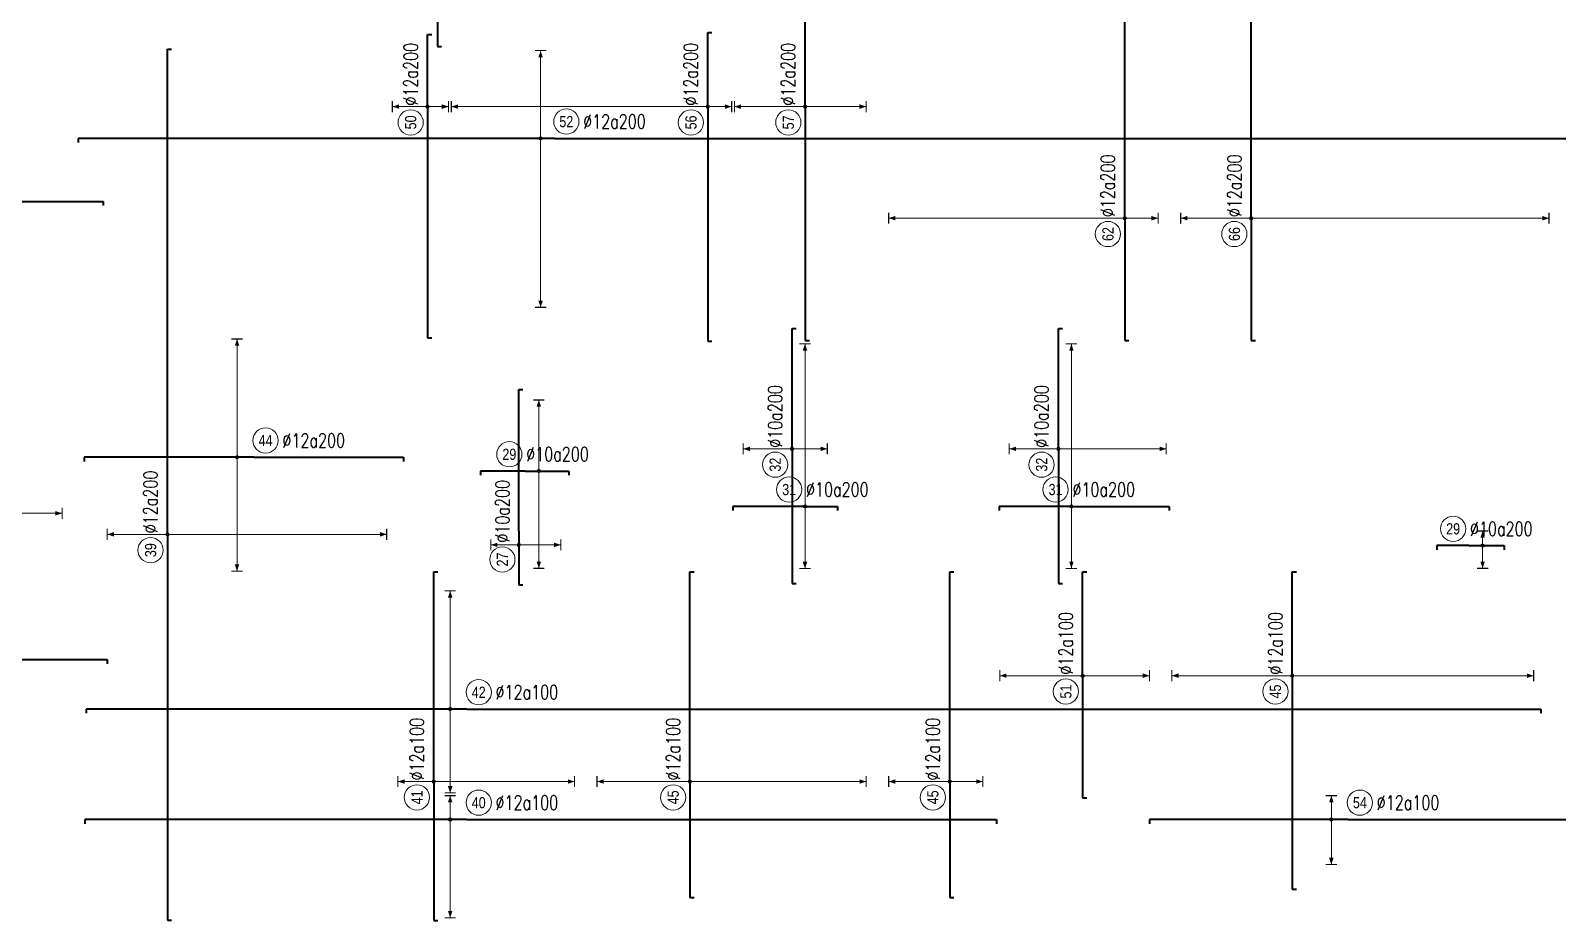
# Model space of a CAD drawing. Header units: millimetres. Extents: x 30086 to 1125792, y -12781 to 95911.
# Drawn here: x 130950 to 185400, y 7354 to 39065 of the extents above; entities that cross this region are included whole.
import ezdxf
from ezdxf.enums import TextEntityAlignment as Align

# ---------------------------------------------------------------- set-up
doc = ezdxf.new("R2010")
doc.units = ezdxf.units.MM
doc.header["$MEASUREMENT"] = 0
for name, color, linetype, lineweight in [('NDC_S_DIM', 1, 'Continuous', 9), ('NDC_S_REBAR', 4, 'Continuous', 35), ('NDC_S_VN TEXT', 7, 'Continuous', 20)]:
    doc.layers.add(name, color=color, linetype=linetype, lineweight=lineweight)
doc.styles.add('ARIAL', font='arial.ttf', dxfattribs={"width": 0.8})
doc.styles.add('NDC_ROMANS', font='romans.shx', dxfattribs={"width": 0.8})

# ---------------------------------------------------------------- blocks, each defined once
blk = doc.blocks.new('*U10')
h = blk.add_hatch(color=6)
edge = h.paths.add_edge_path()
edge.add_arc((-2.99, 0), 0.3, 0, 360)
at = {"layer": 'NDC_S_DIM', "color": 8}
for q in [(-2.99, 4.24), (-2.99, -17.51)]:
    blk.add_line((-2.99, 0), q, dxfattribs=at)
for points in [[(-3.99, 4.24, 0.2, 0.2, 0), (-1.99, 4.24, 0, 0, 0)], [(-3.99, -17.51, 0.2, 0.2, 0), (-1.99, -17.51, 0, 0, 0)]]:
    blk.add_lwpolyline(points, format="xyseb", dxfattribs=at)
at = {"layer": 'NDC_S_DIM'}
blk.add_circle((2.1, 3), 2.25, dxfattribs=at)
at = {"layer": 'NDC_S_DIM', "color": 6}
blk.add_circle((-2.99, 0), 0.3, dxfattribs=at)
at = {"layer": 'NDC_S_DIM', "color": 8}
for points in [[(-3.39, 3.04), (-2.99, 4.24), (-2.59, 3.04)], [(-3.39, -16.31), (-2.99, -17.51), (-2.59, -16.31)]]:
    blk.add_solid(points, dxfattribs=at)
at = {"layer": 'NDC_S_REBAR'}
for p, q in [((0, 0), (-68.11, 0)), ((-68.11, 0), (-68.11, -0.75)), ((0, 0), (94.4, 0)), ((94.4, 0), (94.4, -0.75)), ((-68.11, -0.75), (-68.11, -0.75)), ((94.4, -0.75), (94.4, -0.75))]:
    blk.add_line(p, q, dxfattribs=at)
at = {"layer": 'NDC_S_VN TEXT', "style": 'ARIAL', "width": 0.8}
blk.add_attdef('KHT', text='', height=2, dxfattribs=at).set_placement((2.1, 3), align=Align.MIDDLE_CENTER)
at = {"layer": 'NDC_S_VN TEXT', "color": 3, "style": 'NDC_ROMANS', "width": 0.75}
blk.add_attdef('DKT', (5.1, 1.75), '', height=2.5, dxfattribs=at)
blk = doc.blocks.new('*U11')
h = blk.add_hatch(color=6)
edge = h.paths.add_edge_path()
edge.add_arc((-2.99, 0), 0.3, 0, 360)
at = {"layer": 'NDC_S_DIM', "color": 8}
for q in [(-2.99, 4.24), (-2.99, -8.01)]:
    blk.add_line((-2.99, 0), q, dxfattribs=at)
for points in [[(-3.99, 4.24, 0.2, 0.2, 0), (-1.99, 4.24, 0, 0, 0)], [(-3.99, -8.01, 0.2, 0.2, 0), (-1.99, -8.01, 0, 0, 0)]]:
    blk.add_lwpolyline(points, format="xyseb", dxfattribs=at)
at = {"layer": 'NDC_S_DIM'}
blk.add_circle((2.1, 3), 2.25, dxfattribs=at)
at = {"layer": 'NDC_S_DIM', "color": 6}
blk.add_circle((-2.99, 0), 0.3, dxfattribs=at)
at = {"layer": 'NDC_S_DIM', "color": 8}
for points in [[(-3.39, 3.04), (-2.99, 4.24), (-2.59, 3.04)], [(-3.39, -6.81), (-2.99, -8.01), (-2.59, -6.81)]]:
    blk.add_solid(points, dxfattribs=at)
at = {"layer": 'NDC_S_REBAR'}
for p, q in [((0, 0), (-35.44, 0)), ((-35.44, 0), (-35.44, -0.75)), ((0, 0), (71.23, 0)), ((71.23, 0), (71.23, -0.75)), ((-35.44, -0.75), (-35.44, -0.75)), ((71.23, -0.75), (71.23, -0.75))]:
    blk.add_line(p, q, dxfattribs=at)
at = {"layer": 'NDC_S_VN TEXT', "style": 'ARIAL', "width": 0.8}
blk.add_attdef('KHT', text='', height=2, dxfattribs=at).set_placement((2.1, 3), align=Align.MIDDLE_CENTER)
at = {"layer": 'NDC_S_VN TEXT', "color": 3, "style": 'NDC_ROMANS', "width": 0.75}
blk.add_attdef('DKT', (5.1, 1.75), '', height=2.5, dxfattribs=at)
blk = doc.blocks.new('*U12')
h = blk.add_hatch(color=6)
edge = h.paths.add_edge_path()
edge.add_arc((-2.99, 0), 0.3, 0, 360)
at = {"layer": 'NDC_S_DIM', "color": 8}
for q in [(-2.99, 21.07), (-2.99, -14.93)]:
    blk.add_line((-2.99, 0), q, dxfattribs=at)
for points in [[(-3.99, 21.07, 0.2, 0.2, 0), (-1.99, 21.07, 0, 0, 0)], [(-3.99, -14.93, 0.2, 0.2, 0), (-1.99, -14.93, 0, 0, 0)]]:
    blk.add_lwpolyline(points, format="xyseb", dxfattribs=at)
at = {"layer": 'NDC_S_DIM'}
blk.add_circle((2.1, 3), 2.25, dxfattribs=at)
at = {"layer": 'NDC_S_DIM', "color": 6}
blk.add_circle((-2.99, 0), 0.3, dxfattribs=at)
at = {"layer": 'NDC_S_DIM', "color": 8}
for points in [[(-3.39, 19.87), (-2.99, 21.07), (-2.59, 19.87)], [(-3.39, -13.73), (-2.99, -14.93), (-2.59, -13.73)]]:
    blk.add_solid(points, dxfattribs=at)
at = {"layer": 'NDC_S_REBAR'}
for p, q in [((0, 0), (-67.91, 0)), ((-67.91, 0), (-67.91, -0.75)), ((0, 0), (191.48, 0)), ((191.48, 0), (191.48, -0.75)), ((-67.91, -0.75), (-67.91, -0.75)), ((191.48, -0.75), (191.48, -0.75))]:
    blk.add_line(p, q, dxfattribs=at)
at = {"layer": 'NDC_S_VN TEXT', "style": 'ARIAL', "width": 0.8}
blk.add_attdef('KHT', text='', height=2, dxfattribs=at).set_placement((2.1, 3), align=Align.MIDDLE_CENTER)
at = {"layer": 'NDC_S_VN TEXT', "color": 3, "style": 'NDC_ROMANS', "width": 0.75}
blk.add_attdef('DKT', (5.1, 1.75), '', height=2.5, dxfattribs=at)
blk = doc.blocks.new('*U13')
h = blk.add_hatch(color=6)
edge = h.paths.add_edge_path()
edge.add_arc((-2.99, 0), 0.3, 0, 360)
at = {"layer": 'NDC_S_DIM', "color": 8}
for q in [(-2.99, 21.07), (-2.99, -20.29)]:
    blk.add_line((-2.99, 0), q, dxfattribs=at)
for points in [[(-3.99, 21.07, 0.2, 0.2, 0), (-1.99, 21.07, 0, 0, 0)], [(-3.99, -20.29, 0.2, 0.2, 0), (-1.99, -20.29, 0, 0, 0)]]:
    blk.add_lwpolyline(points, format="xyseb", dxfattribs=at)
at = {"layer": 'NDC_S_DIM'}
blk.add_circle((2.1, 3), 2.25, dxfattribs=at)
at = {"layer": 'NDC_S_DIM', "color": 6}
blk.add_circle((-2.99, 0), 0.3, dxfattribs=at)
at = {"layer": 'NDC_S_DIM', "color": 8}
for points in [[(-3.39, 19.87), (-2.99, 21.07), (-2.59, 19.87)], [(-3.39, -19.09), (-2.99, -20.29), (-2.59, -19.09)]]:
    blk.add_solid(points, dxfattribs=at)
at = {"layer": 'NDC_S_REBAR'}
for p, q in [((0, 0), (-30.22, 0)), ((-30.22, 0), (-30.22, -0.75)), ((0, 0), (26.69, 0)), ((26.69, 0), (26.69, -0.75)), ((-30.22, -0.75), (-30.22, -0.75)), ((26.69, -0.75), (26.69, -0.75))]:
    blk.add_line(p, q, dxfattribs=at)
at = {"layer": 'NDC_S_VN TEXT', "style": 'ARIAL', "width": 0.8}
blk.add_attdef('KHT', text='', height=2, dxfattribs=at).set_placement((2.1, 3), align=Align.MIDDLE_CENTER)
at = {"layer": 'NDC_S_VN TEXT', "color": 3, "style": 'NDC_ROMANS', "width": 0.75}
blk.add_attdef('DKT', (5.1, 1.75), '', height=2.5, dxfattribs=at)
blk = doc.blocks.new('*U15')
h = blk.add_hatch(color=6)
edge = h.paths.add_edge_path()
edge.add_arc((-2.48, 0), 0.3, 0, 360)
at = {"layer": 'NDC_S_DIM', "color": 8}
for q in [(-2.48, 15.65), (-2.48, -30.1)]:
    blk.add_line((-2.48, 0), q, dxfattribs=at)
for points in [[(-3.48, 15.65, 0.2, 0.2, 0), (-1.48, 15.65, 0, 0, 0)], [(-3.48, -30.1, 0.2, 0.2, 0), (-1.48, -30.1, 0, 0, 0)]]:
    blk.add_lwpolyline(points, format="xyseb", dxfattribs=at)
at = {"layer": 'NDC_S_DIM'}
blk.add_circle((2.1, 3), 2.25, dxfattribs=at)
at = {"layer": 'NDC_S_DIM', "color": 6}
blk.add_circle((-2.48, 0), 0.3, dxfattribs=at)
at = {"layer": 'NDC_S_DIM', "color": 8}
for points in [[(-2.88, 14.45), (-2.48, 15.65), (-2.08, 14.45)], [(-2.88, -28.9), (-2.48, -30.1), (-2.08, -28.9)]]:
    blk.add_solid(points, dxfattribs=at)
at = {"layer": 'NDC_S_REBAR'}
for p, q in [((0, 0), (-84.92, 0)), ((-84.92, 0), (-84.92, -0.75)), ((0, 0), (212.72, 0)), ((-84.92, -0.75), (-84.92, -0.75))]:
    blk.add_line(p, q, dxfattribs=at)
at = {"layer": 'NDC_S_VN TEXT', "style": 'ARIAL', "width": 0.8}
blk.add_attdef('KHT', text='', height=2, dxfattribs=at).set_placement((2.1, 3), align=Align.MIDDLE_CENTER)
at = {"layer": 'NDC_S_VN TEXT', "color": 3, "style": 'NDC_ROMANS', "width": 0.75}
blk.add_attdef('DKT', (5.1, 1.75), '', height=2.5, dxfattribs=at)
blk = doc.blocks.new('*U28')
h = blk.add_hatch(color=6)
edge = h.paths.add_edge_path()
edge.add_arc((0, 0), 0.3, 0, 360)
at = {"layer": 'NDC_S_DIM', "color": 8}
for q in [(0, 10.75), (0, -39.1)]:
    blk.add_line((0, 0), q, dxfattribs=at)
for points in [[(-1, 10.75, 0.2, 0.2, 0), (1, 10.75, 0, 0, 0)], [(-1, -39.1, 0.2, 0.2, 0), (1, -39.1, 0, 0, 0)]]:
    blk.add_lwpolyline(points, format="xyseb", dxfattribs=at)
at = {"layer": 'NDC_S_DIM'}
blk.add_circle((-2.82, 3), 2.25, dxfattribs=at)
at = {"layer": 'NDC_S_DIM', "color": 6}
blk.add_circle((0, 0), 0.3, dxfattribs=at)
at = {"layer": 'NDC_S_DIM', "color": 8}
for points in [[(-0.4, 9.55), (0, 10.75), (0.4, 9.55)], [(-0.4, -37.9), (0, -39.1), (0.4, -37.9)]]:
    blk.add_solid(points, dxfattribs=at)
at = {"layer": 'NDC_S_REBAR'}
for p, q in [((0, 0), (-68.76, 0)), ((-68.76, 0), (-68.76, -0.75)), ((0, 0), (86.47, 0)), ((86.47, 0), (86.47, -0.75)), ((-68.76, -0.75), (-68.76, -0.75)), ((86.47, -0.75), (86.47, -0.75))]:
    blk.add_line(p, q, dxfattribs=at)
at = {"layer": 'NDC_S_VN TEXT', "style": 'ARIAL', "width": 0.8}
blk.add_attdef('KHT', text='', height=2, dxfattribs=at).set_placement((-2.82, 3), align=Align.MIDDLE_CENTER)
at = {"layer": 'NDC_S_VN TEXT', "color": 3, "style": 'NDC_ROMANS', "width": 0.75}
blk.add_attdef('DKT', (0.18, 1.75), '', height=2.5, dxfattribs=at)
blk = doc.blocks.new('*U29')
h = blk.add_hatch(color=6)
edge = h.paths.add_edge_path()
edge.add_arc((0, 0), 0.3, 0, 360)
at = {"layer": 'NDC_S_DIM', "color": 8}
for q in [(0, 6.28), (0, -3.75)]:
    blk.add_line((0, 0), q, dxfattribs=at)
for points in [[(-1, 6.28, 0.2, 0.2, 0), (1, 6.28, 0, 0, 0)], [(-1, -3.75, 0.2, 0.2, 0), (1, -3.75, 0, 0, 0)]]:
    blk.add_lwpolyline(points, format="xyseb", dxfattribs=at)
at = {"layer": 'NDC_S_DIM'}
blk.add_circle((-2.82, 3), 2.25, dxfattribs=at)
at = {"layer": 'NDC_S_DIM', "color": 6}
blk.add_circle((0, 0), 0.3, dxfattribs=at)
at = {"layer": 'NDC_S_DIM', "color": 8}
for points in [[(-0.4, 5.08), (0, 6.28), (0.4, 5.08)], [(-0.4, -2.55), (0, -3.75), (0.4, -2.55)]]:
    blk.add_solid(points, dxfattribs=at)
at = {"layer": 'NDC_S_REBAR'}
for p, q in [((0, 0), (-41.18, 0)), ((-41.18, 0), (-41.18, -0.75)), ((0, 0), (12.85, 0)), ((12.85, 0), (12.85, -0.75)), ((-41.18, -0.75), (-41.18, -0.75)), ((12.85, -0.75), (12.85, -0.75))]:
    blk.add_line(p, q, dxfattribs=at)
at = {"layer": 'NDC_S_VN TEXT', "style": 'ARIAL', "width": 0.8}
blk.add_attdef('KHT', text='', height=2, dxfattribs=at).set_placement((-2.82, 3), align=Align.MIDDLE_CENTER)
at = {"layer": 'NDC_S_VN TEXT', "color": 3, "style": 'NDC_ROMANS', "width": 0.75}
blk.add_attdef('DKT', (0.18, 1.75), '', height=2.5, dxfattribs=at)
blk = doc.blocks.new('*U30')
h = blk.add_hatch(color=6)
edge = h.paths.add_edge_path()
edge.add_arc((0, 0), 0.3, 0, 360)
at = {"layer": 'NDC_S_DIM', "color": 8}
for q in [(0, 45.73), (0, -4.25)]:
    blk.add_line((0, 0), q, dxfattribs=at)
for points in [[(-1, 45.73, 0.2, 0.2, 0), (1, 45.73, 0, 0, 0)], [(-1, -4.25, 0.2, 0.2, 0), (1, -4.25, 0, 0, 0)]]:
    blk.add_lwpolyline(points, format="xyseb", dxfattribs=at)
at = {"layer": 'NDC_S_DIM'}
blk.add_circle((-2.82, 3), 2.25, dxfattribs=at)
at = {"layer": 'NDC_S_DIM', "color": 6}
blk.add_circle((0, 0), 0.3, dxfattribs=at)
at = {"layer": 'NDC_S_DIM', "color": 8}
for points in [[(-0.4, 44.53), (0, 45.73), (0.4, 44.53)], [(-0.4, -3.05), (0, -4.25), (0.4, -3.05)]]:
    blk.add_solid(points, dxfattribs=at)
at = {"layer": 'NDC_S_REBAR'}
for p, q in [((0, 0), (-41.78, 0)), ((-41.78, 0), (-41.78, -0.75)), ((0, 0), (13.22, 0)), ((13.22, 0), (13.22, -0.75)), ((-41.78, -0.75), (-41.78, -0.75)), ((13.22, -0.75), (13.22, -0.75))]:
    blk.add_line(p, q, dxfattribs=at)
at = {"layer": 'NDC_S_VN TEXT', "style": 'ARIAL', "width": 0.8}
blk.add_attdef('KHT', text='', height=2, dxfattribs=at).set_placement((-2.82, 3), align=Align.MIDDLE_CENTER)
at = {"layer": 'NDC_S_VN TEXT', "color": 3, "style": 'NDC_ROMANS', "width": 0.75}
blk.add_attdef('DKT', (0.18, 1.75), '', height=2.5, dxfattribs=at)
blk = doc.blocks.new('*U31')
h = blk.add_hatch(color=6)
edge = h.paths.add_edge_path()
edge.add_arc((0, 0), 0.3, 0, 360)
at = {"layer": 'NDC_S_DIM', "color": 8}
for q in [(0, 12.61), (0, -10.89)]:
    blk.add_line((0, 0), q, dxfattribs=at)
for points in [[(-1, 12.61, 0.2, 0.2, 0), (1, 12.61, 0, 0, 0)], [(-1, -10.89, 0.2, 0.2, 0), (1, -10.89, 0, 0, 0)]]:
    blk.add_lwpolyline(points, format="xyseb", dxfattribs=at)
at = {"layer": 'NDC_S_DIM'}
blk.add_circle((-2.82, 3), 2.25, dxfattribs=at)
at = {"layer": 'NDC_S_DIM', "color": 6}
blk.add_circle((0, 0), 0.3, dxfattribs=at)
at = {"layer": 'NDC_S_DIM', "color": 8}
for points in [[(-0.4, 11.41), (0, 12.61), (0.4, 11.41)], [(-0.4, -9.69), (0, -10.89), (0.4, -9.69)]]:
    blk.add_solid(points, dxfattribs=at)
at = {"layer": 'NDC_S_REBAR'}
for p, q in [((0, 0), (-41.68, 0)), ((-41.68, 0), (-41.68, -0.75)), ((0, 0), (54.31, 0)), ((54.31, 0), (54.31, -0.75)), ((-41.68, -0.75), (-41.68, -0.75)), ((54.31, -0.75), (54.31, -0.75))]:
    blk.add_line(p, q, dxfattribs=at)
at = {"layer": 'NDC_S_VN TEXT', "style": 'ARIAL', "width": 0.8}
blk.add_attdef('KHT', text='', height=2, dxfattribs=at).set_placement((-2.82, 3), align=Align.MIDDLE_CENTER)
at = {"layer": 'NDC_S_VN TEXT', "color": 3, "style": 'NDC_ROMANS', "width": 0.75}
blk.add_attdef('DKT', (0.18, 1.75), '', height=2.5, dxfattribs=at)
blk = doc.blocks.new('*U32')
h = blk.add_hatch(color=6)
edge = h.paths.add_edge_path()
edge.add_arc((0, 0), 0.3, 0, 360)
at = {"layer": 'NDC_S_DIM', "color": 8}
for q in [(0, 6.39), (0, -25.11)]:
    blk.add_line((0, 0), q, dxfattribs=at)
for points in [[(-1, 6.39, 0.2, 0.2, 0), (1, 6.39, 0, 0, 0)], [(-1, -25.11, 0.2, 0.2, 0), (1, -25.11, 0, 0, 0)]]:
    blk.add_lwpolyline(points, format="xyseb", dxfattribs=at)
at = {"layer": 'NDC_S_DIM'}
blk.add_circle((-2.82, 3), 2.25, dxfattribs=at)
at = {"layer": 'NDC_S_DIM', "color": 6}
blk.add_circle((0, 0), 0.3, dxfattribs=at)
at = {"layer": 'NDC_S_DIM', "color": 8}
for points in [[(-0.4, 5.19), (0, 6.39), (0.4, 5.19)], [(-0.4, -23.91), (0, -25.11), (0.4, -23.91)]]:
    blk.add_solid(points, dxfattribs=at)
at = {"layer": 'NDC_S_REBAR'}
for p, q in [((0, 0), (-24.75, 0)), ((-24.75, 0), (-24.75, -0.75)), ((0, 0), (37.38, 0)), ((37.38, 0), (37.38, -0.75)), ((-24.75, -0.75), (-24.75, -0.75)), ((37.38, -0.75), (37.38, -0.75))]:
    blk.add_line(p, q, dxfattribs=at)
at = {"layer": 'NDC_S_VN TEXT', "style": 'ARIAL', "width": 0.8}
blk.add_attdef('KHT', text='', height=2, dxfattribs=at).set_placement((-2.82, 3), align=Align.MIDDLE_CENTER)
at = {"layer": 'NDC_S_VN TEXT', "color": 3, "style": 'NDC_ROMANS', "width": 0.75}
blk.add_attdef('DKT', (0.18, 1.75), '', height=2.5, dxfattribs=at)
blk = doc.blocks.new('*U33')
h = blk.add_hatch(color=6)
edge = h.paths.add_edge_path()
edge.add_arc((0, 0), 0.3, 0, 360)
at = {"layer": 'NDC_S_DIM', "color": 8}
for q in [(0, 16.57), (0, -31.43)]:
    blk.add_line((0, 0), q, dxfattribs=at)
for points in [[(-1, 16.57, 0.2, 0.2, 0), (1, 16.57, 0, 0, 0)], [(-1, -31.43, 0.2, 0.2, 0), (1, -31.43, 0, 0, 0)]]:
    blk.add_lwpolyline(points, format="xyseb", dxfattribs=at)
at = {"layer": 'NDC_S_DIM'}
blk.add_circle((-2.82, 3), 2.25, dxfattribs=at)
at = {"layer": 'NDC_S_DIM', "color": 6}
blk.add_circle((0, 0), 0.3, dxfattribs=at)
at = {"layer": 'NDC_S_DIM', "color": 8}
for points in [[(-0.4, 15.37), (0, 16.57), (0.4, 15.37)], [(-0.4, -30.23), (0, -31.43), (0.4, -30.23)]]:
    blk.add_solid(points, dxfattribs=at)
at = {"layer": 'NDC_S_REBAR'}
for p, q in [((0, 0), (-20.67, 0)), ((-20.67, 0), (-20.67, -0.75)), ((0, 0), (37.38, 0)), ((37.38, 0), (37.38, -0.75)), ((-20.67, -0.75), (-20.67, -0.75)), ((37.38, -0.75), (37.38, -0.75))]:
    blk.add_line(p, q, dxfattribs=at)
at = {"layer": 'NDC_S_VN TEXT', "style": 'ARIAL', "width": 0.8}
blk.add_attdef('KHT', text='', height=2, dxfattribs=at).set_placement((-2.82, 3), align=Align.MIDDLE_CENTER)
at = {"layer": 'NDC_S_VN TEXT', "color": 3, "style": 'NDC_ROMANS', "width": 0.75}
blk.add_attdef('DKT', (0.18, 1.75), '', height=2.5, dxfattribs=at)
blk = doc.blocks.new('*U34')
h = blk.add_hatch(color=6)
edge = h.paths.add_edge_path()
edge.add_arc((0, 0), 0.3, 0, 360)
at = {"layer": 'NDC_S_DIM', "color": 8}
for q in [(0, 10.89), (0, -5.92)]:
    blk.add_line((0, 0), q, dxfattribs=at)
for points in [[(-1, 10.89, 0.2, 0.2, 0), (1, 10.89, 0, 0, 0)], [(-1, -5.92, 0.2, 0.2, 0), (1, -5.92, 0, 0, 0)]]:
    blk.add_lwpolyline(points, format="xyseb", dxfattribs=at)
at = {"layer": 'NDC_S_DIM'}
blk.add_circle((-2.82, 3), 2.25, dxfattribs=at)
at = {"layer": 'NDC_S_DIM', "color": 6}
blk.add_circle((0, 0), 0.3, dxfattribs=at)
at = {"layer": 'NDC_S_DIM', "color": 8}
for points in [[(-0.4, 9.69), (0, 10.89), (0.4, 9.69)], [(-0.4, -4.72), (0, -5.92), (0.4, -4.72)]]:
    blk.add_solid(points, dxfattribs=at)
at = {"layer": 'NDC_S_REBAR'}
for p, q in [((0, 0), (-20.67, 0)), ((-20.67, 0), (-20.67, -0.75)), ((0, 0), (37.38, 0)), ((37.38, 0), (37.38, -0.75)), ((-20.67, -0.75), (-20.67, -0.75)), ((37.38, -0.75), (37.38, -0.75))]:
    blk.add_line(p, q, dxfattribs=at)
at = {"layer": 'NDC_S_VN TEXT', "style": 'ARIAL', "width": 0.8}
blk.add_attdef('KHT', text='', height=2, dxfattribs=at).set_placement((-2.82, 3), align=Align.MIDDLE_CENTER)
at = {"layer": 'NDC_S_VN TEXT', "color": 3, "style": 'NDC_ROMANS', "width": 0.75}
blk.add_attdef('DKT', (0.18, 1.75), '', height=2.5, dxfattribs=at)
blk = doc.blocks.new('*U35')
h = blk.add_hatch(color=6)
edge = h.paths.add_edge_path()
edge.add_arc((0, 0), 0.3, 0, 360)
at = {"layer": 'NDC_S_DIM', "color": 8}
for q in [(0, 14.78), (0, -11.91)]:
    blk.add_line((0, 0), q, dxfattribs=at)
for points in [[(-1, 14.78, 0.2, 0.2, 0), (1, 14.78, 0, 0, 0)], [(-1, -11.91, 0.2, 0.2, 0), (1, -11.91, 0, 0, 0)]]:
    blk.add_lwpolyline(points, format="xyseb", dxfattribs=at)
at = {"layer": 'NDC_S_DIM'}
blk.add_circle((-2.82, 3), 2.25, dxfattribs=at)
at = {"layer": 'NDC_S_DIM', "color": 6}
blk.add_circle((0, 0), 0.3, dxfattribs=at)
at = {"layer": 'NDC_S_DIM', "color": 8}
for points in [[(-0.4, 13.58), (0, 14.78), (0.4, 13.58)], [(-0.4, -10.71), (0, -11.91), (0.4, -10.71)]]:
    blk.add_solid(points, dxfattribs=at)
at = {"layer": 'NDC_S_REBAR'}
for p, q in [((0, 0), (-21.78, 0)), ((-21.78, 0), (-21.78, -0.75)), ((0, 0), (18.52, 0)), ((18.52, 0), (18.52, -0.75)), ((-21.78, -0.75), (-21.78, -0.75)), ((18.52, -0.75), (18.52, -0.75))]:
    blk.add_line(p, q, dxfattribs=at)
at = {"layer": 'NDC_S_VN TEXT', "style": 'ARIAL', "width": 0.8}
blk.add_attdef('KHT', text='', height=2, dxfattribs=at).set_placement((-2.82, 3), align=Align.MIDDLE_CENTER)
at = {"layer": 'NDC_S_VN TEXT', "color": 3, "style": 'NDC_ROMANS', "width": 0.75}
blk.add_attdef('DKT', (0.18, 1.75), '', height=2.5, dxfattribs=at)
blk = doc.blocks.new('*U36')
h = blk.add_hatch(color=6)
edge = h.paths.add_edge_path()
edge.add_arc((0, 0), 0.3, 0, 360)
at = {"layer": 'NDC_S_DIM', "color": 8}
for q in [(0, 21.46), (0, -43.04)]:
    blk.add_line((0, 0), q, dxfattribs=at)
for points in [[(-1, 21.46, 0.2, 0.2, 0), (1, 21.46, 0, 0, 0)], [(-1, -43.04, 0.2, 0.2, 0), (1, -43.04, 0, 0, 0)]]:
    blk.add_lwpolyline(points, format="xyseb", dxfattribs=at)
at = {"layer": 'NDC_S_DIM'}
blk.add_circle((-2.82, 3), 2.25, dxfattribs=at)
at = {"layer": 'NDC_S_DIM', "color": 6}
blk.add_circle((0, 0), 0.3, dxfattribs=at)
at = {"layer": 'NDC_S_DIM', "color": 8}
for points in [[(-0.4, 20.26), (0, 21.46), (0.4, 20.26)], [(-0.4, -41.84), (0, -43.04), (0.4, -41.84)]]:
    blk.add_solid(points, dxfattribs=at)
at = {"layer": 'NDC_S_REBAR'}
for p, q in [((0, 0), (-38.03, 0)), ((-38.03, 0), (-38.03, -0.75)), ((0, 0), (18.52, 0)), ((18.52, 0), (18.52, -0.75)), ((-38.03, -0.75), (-38.03, -0.75)), ((18.52, -0.75), (18.52, -0.75))]:
    blk.add_line(p, q, dxfattribs=at)
at = {"layer": 'NDC_S_VN TEXT', "style": 'ARIAL', "width": 0.8}
blk.add_attdef('KHT', text='', height=2, dxfattribs=at).set_placement((-2.82, 3), align=Align.MIDDLE_CENTER)
at = {"layer": 'NDC_S_VN TEXT', "color": 3, "style": 'NDC_ROMANS', "width": 0.75}
blk.add_attdef('DKT', (0.18, 1.75), '', height=2.5, dxfattribs=at)
blk = doc.blocks.new('*U39')
h = blk.add_hatch(color=6)
edge = h.paths.add_edge_path()
edge.add_arc((0, 0), 0.3, 0, 360)
at = {"layer": 'NDC_S_DIM', "color": 8}
for q in [(0, 42.1), (0, -5.96)]:
    blk.add_line((0, 0), q, dxfattribs=at)
for points in [[(-1, 42.1, 0.2, 0.2, 0), (1, 42.1, 0, 0, 0)], [(-1, -5.96, 0.2, 0.2, 0), (1, -5.96, 0, 0, 0)]]:
    blk.add_lwpolyline(points, format="xyseb", dxfattribs=at)
at = {"layer": 'NDC_S_DIM'}
blk.add_circle((-2.82, 3), 2.25, dxfattribs=at)
at = {"layer": 'NDC_S_DIM', "color": 6}
blk.add_circle((0, 0), 0.3, dxfattribs=at)
at = {"layer": 'NDC_S_DIM', "color": 8}
for points in [[(-0.4, 40.9), (0, 42.1), (0.4, 40.9)], [(-0.4, -4.76), (0, -5.96), (0.4, -4.76)]]:
    blk.add_solid(points, dxfattribs=at)
at = {"layer": 'NDC_S_REBAR'}
for p, q in [((0, 0), (-21.79, 0)), ((-21.79, 0), (-21.79, -0.75)), ((0, 0), (64.63, 0)), ((64.63, 0), (64.63, -0.75)), ((-21.79, -0.75), (-21.79, -0.75)), ((64.63, -0.75), (64.63, -0.75))]:
    blk.add_line(p, q, dxfattribs=at)
at = {"layer": 'NDC_S_VN TEXT', "style": 'ARIAL', "width": 0.8}
blk.add_attdef('KHT', text='', height=2, dxfattribs=at).set_placement((-2.82, 3), align=Align.MIDDLE_CENTER)
at = {"layer": 'NDC_S_VN TEXT', "color": 3, "style": 'NDC_ROMANS', "width": 0.75}
blk.add_attdef('DKT', (0.18, 1.75), '', height=2.5, dxfattribs=at)
blk = doc.blocks.new('*U40')
h = blk.add_hatch(color=6)
edge = h.paths.add_edge_path()
edge.add_arc((0, 0), 0.3, 0, 360)
at = {"layer": 'NDC_S_DIM', "color": 8}
for q in [(0, 12.58), (0, -53.11)]:
    blk.add_line((0, 0), q, dxfattribs=at)
for points in [[(-1, 12.58, 0.2, 0.2, 0), (1, 12.58, 0, 0, 0)], [(-1, -53.11, 0.2, 0.2, 0), (1, -53.11, 0, 0, 0)]]:
    blk.add_lwpolyline(points, format="xyseb", dxfattribs=at)
at = {"layer": 'NDC_S_DIM'}
blk.add_circle((-2.82, 3), 2.25, dxfattribs=at)
at = {"layer": 'NDC_S_DIM', "color": 6}
blk.add_circle((0, 0), 0.3, dxfattribs=at)
at = {"layer": 'NDC_S_DIM', "color": 8}
for points in [[(-0.4, 11.38), (0, 12.58), (0.4, 11.38)], [(-0.4, -51.91), (0, -53.11), (0.4, -51.91)]]:
    blk.add_solid(points, dxfattribs=at)
at = {"layer": 'NDC_S_REBAR'}
for p, q in [((0, 0), (-21.79, 0)), ((-21.79, 0), (-21.79, -0.75)), ((0, 0), (59.77, 0)), ((59.77, 0), (59.77, -0.75)), ((-21.79, -0.75), (-21.79, -0.75)), ((59.77, -0.75), (59.77, -0.75))]:
    blk.add_line(p, q, dxfattribs=at)
at = {"layer": 'NDC_S_VN TEXT', "style": 'ARIAL', "width": 0.8}
blk.add_attdef('KHT', text='', height=2, dxfattribs=at).set_placement((-2.82, 3), align=Align.MIDDLE_CENTER)
at = {"layer": 'NDC_S_VN TEXT', "color": 3, "style": 'NDC_ROMANS', "width": 0.75}
blk.add_attdef('DKT', (0.18, 1.75), '', height=2.5, dxfattribs=at)
blk = doc.blocks.new('*U41')
h = blk.add_hatch(color=6)
edge = h.paths.add_edge_path()
edge.add_arc((0, 0), 0.3, 0, 360)
at = {"layer": 'NDC_S_DIM', "color": 8}
for q in [(0, 8.71), (0, -6.29)]:
    blk.add_line((0, 0), q, dxfattribs=at)
for points in [[(-1, 8.71, 0.2, 0.2, 0), (1, 8.71, 0, 0, 0)], [(-1, -6.29, 0.2, 0.2, 0), (1, -6.29, 0, 0, 0)]]:
    blk.add_lwpolyline(points, format="xyseb", dxfattribs=at)
at = {"layer": 'NDC_S_DIM'}
blk.add_circle((-2.82, 3), 2.25, dxfattribs=at)
at = {"layer": 'NDC_S_DIM', "color": 6}
blk.add_circle((0, 0), 0.3, dxfattribs=at)
at = {"layer": 'NDC_S_DIM', "color": 8}
for points in [[(-0.4, 7.51), (0, 8.71), (0.4, 7.51)], [(-0.4, -5.09), (0, -6.29), (0.4, -5.09)]]:
    blk.add_solid(points, dxfattribs=at)
at = {"layer": 'NDC_S_REBAR'}
for p, q in [((0, 0), (-23.99, 0)), ((-23.99, 0), (-23.99, -0.75)), ((0, 0), (21.43, 0)), ((21.43, 0), (21.43, -0.75)), ((-23.99, -0.75), (-23.99, -0.75)), ((21.43, -0.75), (21.43, -0.75))]:
    blk.add_line(p, q, dxfattribs=at)
at = {"layer": 'NDC_S_VN TEXT', "style": 'ARIAL', "width": 0.8}
blk.add_attdef('KHT', text='', height=2, dxfattribs=at).set_placement((-2.82, 3), align=Align.MIDDLE_CENTER)
at = {"layer": 'NDC_S_VN TEXT', "color": 3, "style": 'NDC_ROMANS', "width": 0.75}
blk.add_attdef('DKT', (0.18, 1.75), '', height=2.5, dxfattribs=at)
blk = doc.blocks.new('*U469')
h = blk.add_hatch(color=6)
edge = h.paths.add_edge_path()
edge.add_arc((0, 0), 0.3, 0, 360)
at = {"layer": 'NDC_S_DIM', "color": 8}
for q in [(0, 8.77), (0, -19.23)]:
    blk.add_line((0, 0), q, dxfattribs=at)
for points in [[(-1, 8.77, 0.2, 0.2, 0), (1, 8.77, 0, 0, 0)], [(-1, -19.23, 0.2, 0.2, 0), (1, -19.23, 0, 0, 0)]]:
    blk.add_lwpolyline(points, format="xyseb", dxfattribs=at)
at = {"layer": 'NDC_S_DIM'}
blk.add_circle((-2.82, 3), 2.25, dxfattribs=at)
at = {"layer": 'NDC_S_DIM', "color": 6}
blk.add_circle((0, 0), 0.3, dxfattribs=at)
at = {"layer": 'NDC_S_DIM', "color": 8}
for points in [[(-0.4, 7.57), (0, 8.77), (0.4, 7.57)], [(-0.4, -18.03), (0, -19.23), (0.4, -18.03)]]:
    blk.add_solid(points, dxfattribs=at)
at = {"layer": 'NDC_S_REBAR'}
for p, q in [((0, 0), (-23.99, 0)), ((-23.99, 0), (-23.99, -0.75)), ((0, 0), (21.43, 0)), ((21.43, 0), (21.43, -0.75)), ((-23.99, -0.75), (-23.99, -0.75)), ((21.43, -0.75), (21.43, -0.75))]:
    blk.add_line(p, q, dxfattribs=at)
at = {"layer": 'NDC_S_VN TEXT', "style": 'ARIAL', "width": 0.8}
blk.add_attdef('KHT', text='', height=2, dxfattribs=at).set_placement((-2.82, 3), align=Align.MIDDLE_CENTER)
at = {"layer": 'NDC_S_VN TEXT', "color": 3, "style": 'NDC_ROMANS', "width": 0.75}
blk.add_attdef('DKT', (0.18, 1.75), '', height=2.5, dxfattribs=at)
blk = doc.blocks.new('*U42')
h = blk.add_hatch(color=6)
edge = h.paths.add_edge_path()
edge.add_arc((0, 0), 0.3, 0, 360)
at = {"layer": 'NDC_S_DIM', "color": 8}
for q in [(0, 28.95), (0, -11.05)]:
    blk.add_line((0, 0), q, dxfattribs=at)
for points in [[(-1, 28.95, 0.2, 0.2, 0), (1, 28.95, 0, 0, 0)], [(-1, -11.05, 0.2, 0.2, 0), (1, -11.05, 0, 0, 0)]]:
    blk.add_lwpolyline(points, format="xyseb", dxfattribs=at)
at = {"layer": 'NDC_S_DIM'}
blk.add_circle((-2.82, 3), 2.25, dxfattribs=at)
at = {"layer": 'NDC_S_DIM', "color": 6}
blk.add_circle((0, 0), 0.3, dxfattribs=at)
at = {"layer": 'NDC_S_DIM', "color": 8}
for points in [[(-0.4, 27.75), (0, 28.95), (0.4, 27.75)], [(-0.4, -9.85), (0, -11.05), (0.4, -9.85)]]:
    blk.add_solid(points, dxfattribs=at)
at = {"layer": 'NDC_S_REBAR'}
for p, q in [((0, 0), (-12.88, 0)), ((-12.88, 0), (-12.88, -0.75)), ((0, 0), (5.82, 0)), ((5.82, 0), (5.82, -0.75)), ((-12.88, -0.75), (-12.88, -0.75)), ((5.82, -0.75), (5.82, -0.75))]:
    blk.add_line(p, q, dxfattribs=at)
at = {"layer": 'NDC_S_VN TEXT', "style": 'ARIAL', "width": 0.8}
blk.add_attdef('KHT', text='', height=2, dxfattribs=at).set_placement((-2.82, 3), align=Align.MIDDLE_CENTER)
at = {"layer": 'NDC_S_VN TEXT', "color": 3, "style": 'NDC_ROMANS', "width": 0.75}
blk.add_attdef('DKT', (0.18, 1.75), '', height=2.5, dxfattribs=at)
blk = doc.blocks.new('*U436')
h = blk.add_hatch(color=6)
edge = h.paths.add_edge_path()
edge.add_arc((0, 0), 0.3, 0, 360)
at = {"layer": 'NDC_S_DIM', "color": 8}
for q in [(0, 28.95), (0, -11.05)]:
    blk.add_line((0, 0), q, dxfattribs=at)
for points in [[(-1, 28.95, 0.2, 0.2, 0), (1, 28.95, 0, 0, 0)], [(-1, -11.05, 0.2, 0.2, 0), (1, -11.05, 0, 0, 0)]]:
    blk.add_lwpolyline(points, format="xyseb", dxfattribs=at)
at = {"layer": 'NDC_S_DIM'}
blk.add_circle((-2.82, 3), 2.25, dxfattribs=at)
at = {"layer": 'NDC_S_DIM', "color": 6}
blk.add_circle((0, 0), 0.3, dxfattribs=at)
at = {"layer": 'NDC_S_DIM', "color": 8}
for points in [[(-0.4, 27.75), (0, 28.95), (0.4, 27.75)], [(-0.4, -9.85), (0, -11.05), (0.4, -9.85)]]:
    blk.add_solid(points, dxfattribs=at)
at = {"layer": 'NDC_S_REBAR'}
for p, q in [((0, 0), (-12.88, 0)), ((-12.88, 0), (-12.88, -0.75)), ((0, 0), (17.41, 0)), ((17.41, 0), (17.41, -0.75)), ((-12.88, -0.75), (-12.88, -0.75)), ((17.41, -0.75), (17.41, -0.75))]:
    blk.add_line(p, q, dxfattribs=at)
at = {"layer": 'NDC_S_VN TEXT', "style": 'ARIAL', "width": 0.8}
blk.add_attdef('KHT', text='', height=2, dxfattribs=at).set_placement((-2.82, 3), align=Align.MIDDLE_CENTER)
at = {"layer": 'NDC_S_VN TEXT', "color": 3, "style": 'NDC_ROMANS', "width": 0.75}
blk.add_attdef('DKT', (0.18, 1.75), '', height=2.5, dxfattribs=at)
blk = doc.blocks.new('*U43')
h = blk.add_hatch(color=6)
edge = h.paths.add_edge_path()
edge.add_arc((2.44, 0), 0.3, 0, 360)
at = {"layer": 'NDC_S_DIM', "color": 8}
for q in [(2.44, 12.67), (2.44, -17.33)]:
    blk.add_line((2.44, 0), q, dxfattribs=at)
for points in [[(1.44, 12.67, 0.2, 0.2, 0), (3.44, 12.67, 0, 0, 0)], [(1.44, -17.33, 0.2, 0.2, 0), (3.44, -17.33, 0, 0, 0)]]:
    blk.add_lwpolyline(points, format="xyseb", dxfattribs=at)
at = {"layer": 'NDC_S_DIM'}
blk.add_circle((-2.82, 3), 2.25, dxfattribs=at)
at = {"layer": 'NDC_S_DIM', "color": 6}
blk.add_circle((2.44, 0), 0.3, dxfattribs=at)
at = {"layer": 'NDC_S_DIM', "color": 8}
for points in [[(2.04, 11.47), (2.44, 12.67), (2.84, 11.47)], [(2.04, -16.13), (2.44, -17.33), (2.84, -16.13)]]:
    blk.add_solid(points, dxfattribs=at)
at = {"layer": 'NDC_S_REBAR'}
for p, q in [((0, 0), (-7.98, 0)), ((-7.98, 0), (-7.98, -0.75)), ((0, 0), (7.81, 0)), ((7.81, 0), (7.81, -0.75)), ((-7.98, -0.75), (-7.98, -0.75)), ((7.81, -0.75), (7.81, -0.75))]:
    blk.add_line(p, q, dxfattribs=at)
at = {"layer": 'NDC_S_VN TEXT', "style": 'ARIAL', "width": 0.8}
blk.add_attdef('KHT', text='', height=2, dxfattribs=at).set_placement((-2.82, 3), align=Align.MIDDLE_CENTER)
at = {"layer": 'NDC_S_VN TEXT', "color": 3, "style": 'NDC_ROMANS', "width": 0.75}
blk.add_attdef('DKT', (0.18, 1.75), '', height=2.5, dxfattribs=at)
blk = doc.blocks.new('*U44')
h = blk.add_hatch(color=6)
edge = h.paths.add_edge_path()
edge.add_arc((-2.45, 0), 0.3, 0, 360)
at = {"layer": 'NDC_S_DIM', "color": 8}
for q in [(-2.45, 4.99), (-2.45, -7.51)]:
    blk.add_line((-2.45, 0), q, dxfattribs=at)
for points in [[(-3.45, 4.99, 0.2, 0.2, 0), (-1.45, 4.99, 0, 0, 0)], [(-3.45, -7.51, 0.2, 0.2, 0), (-1.45, -7.51, 0, 0, 0)]]:
    blk.add_lwpolyline(points, format="xyseb", dxfattribs=at)
at = {"layer": 'NDC_S_DIM'}
blk.add_circle((-5.06, 2.92), 2.25, dxfattribs=at)
at = {"layer": 'NDC_S_DIM', "color": 6}
blk.add_circle((-2.45, 0), 0.3, dxfattribs=at)
at = {"layer": 'NDC_S_DIM', "color": 8}
for points in [[(-2.85, 3.79), (-2.45, 4.99), (-2.05, 3.79)], [(-2.85, -6.31), (-2.45, -7.51), (-2.05, -6.31)]]:
    blk.add_solid(points, dxfattribs=at)
at = {"layer": 'NDC_S_REBAR'}
for p, q in [((0, 0), (-9.56, 0)), ((-9.56, 0), (-9.56, -0.75)), ((0, 0), (25.21, 0)), ((25.21, 0), (25.21, -0.75)), ((-9.56, -0.75), (-9.56, -0.75)), ((25.21, -0.75), (25.21, -0.75))]:
    blk.add_line(p, q, dxfattribs=at)
at = {"layer": 'NDC_S_VN TEXT', "style": 'ARIAL', "width": 0.8}
blk.add_attdef('KHT', text='', height=2, dxfattribs=at).set_placement((-5.06, 2.92), align=Align.MIDDLE_CENTER)
at = {"layer": 'NDC_S_VN TEXT', "color": 3, "style": 'NDC_ROMANS', "width": 0.75}
blk.add_attdef('DKT', (-2.06, 1.67), '', height=2.5, dxfattribs=at)
blk = doc.blocks.new('*U49')
h = blk.add_hatch(color=6)
edge = h.paths.add_edge_path()
edge.add_arc((0, 0), 0.3, 0, 360)
at = {"layer": 'NDC_S_DIM', "color": 8}
for q in [(0, 93.75), (0, -51.38)]:
    blk.add_line((0, 0), q, dxfattribs=at)
for points in [[(-1, 93.75, 0.2, 0.2, 0), (1, 93.75, 0, 0, 0)], [(-1, -51.38, 0.2, 0.2, 0), (1, -51.38, 0, 0, 0)]]:
    blk.add_lwpolyline(points, format="xyseb", dxfattribs=at)
at = {"layer": 'NDC_S_DIM'}
blk.add_circle((-16.54, 3), 2.25, dxfattribs=at)
at = {"layer": 'NDC_S_DIM', "color": 6}
blk.add_circle((0, 0), 0.3, dxfattribs=at)
at = {"layer": 'NDC_S_DIM', "color": 8}
for points in [[(-0.4, 92.55), (0, 93.75), (0.4, 92.55)], [(-0.4, -50.18), (0, -51.38), (0.4, -50.18)]]:
    blk.add_solid(points, dxfattribs=at)
at = {"layer": 'NDC_S_REBAR'}
for p, q in [((0, 0), (-26.07, 0)), ((-26.07, 0), (-26.07, -0.75)), ((0, 0), (29.2, 0)), ((29.2, 0), (29.2, -0.75)), ((-26.07, -0.75), (-26.07, -0.75)), ((29.2, -0.75), (29.2, -0.75))]:
    blk.add_line(p, q, dxfattribs=at)
at = {"layer": 'NDC_S_VN TEXT', "style": 'ARIAL', "width": 0.8}
blk.add_attdef('KHT', text='', height=2, dxfattribs=at).set_placement((-16.54, 3), align=Align.MIDDLE_CENTER)
at = {"layer": 'NDC_S_VN TEXT', "color": 3, "style": 'NDC_ROMANS', "width": 0.75}
blk.add_attdef('DKT', (-13.54, 1.75), '', height=2.5, dxfattribs=at)
blk = doc.blocks.new('*U50')
h = blk.add_hatch(color=6)
edge = h.paths.add_edge_path()
edge.add_arc((0, 0), 0.3, 0, 360)
at = {"layer": 'NDC_S_DIM', "color": 8}
for q in [(0, 23.55), (0, -24.41)]:
    blk.add_line((0, 0), q, dxfattribs=at)
for points in [[(-1, 23.55, 0.2, 0.2, 0), (1, 23.55, 0, 0, 0)], [(-1, -24.41, 0.2, 0.2, 0), (1, -24.41, 0, 0, 0)]]:
    blk.add_lwpolyline(points, format="xyseb", dxfattribs=at)
at = {"layer": 'NDC_S_DIM'}
blk.add_circle((-16.54, 3), 2.25, dxfattribs=at)
at = {"layer": 'NDC_S_DIM', "color": 6}
blk.add_circle((0, 0), 0.3, dxfattribs=at)
at = {"layer": 'NDC_S_DIM', "color": 8}
for points in [[(-0.4, 22.35), (0, 23.55), (0.4, 22.35)], [(-0.4, -23.21), (0, -24.41), (0.4, -23.21)]]:
    blk.add_solid(points, dxfattribs=at)
at = {"layer": 'NDC_S_REBAR'}
for p, q in [((0, 0), (-24.91, 0)), ((-24.91, 0), (-24.91, -0.75)), ((0, 0), (18.68, 0)), ((18.68, 0), (18.68, -0.75)), ((-24.91, -0.75), (-24.91, -0.75)), ((18.68, -0.75), (18.68, -0.75))]:
    blk.add_line(p, q, dxfattribs=at)
at = {"layer": 'NDC_S_VN TEXT', "style": 'ARIAL', "width": 0.8}
blk.add_attdef('KHT', text='', height=2, dxfattribs=at).set_placement((-16.54, 3), align=Align.MIDDLE_CENTER)
at = {"layer": 'NDC_S_VN TEXT', "color": 3, "style": 'NDC_ROMANS', "width": 0.75}
blk.add_attdef('DKT', (-13.54, 1.75), '', height=2.5, dxfattribs=at)
blk = doc.blocks.new('*U52')
h = blk.add_hatch(color=6)
edge = h.paths.add_edge_path()
edge.add_arc((-4.94, 0), 0.3, 0, 360)
at = {"layer": 'NDC_S_DIM', "color": 8}
for q in [(-4.94, 74.38), (-4.94, -64.5)]:
    blk.add_line((-4.94, 0), q, dxfattribs=at)
for points in [[(-5.94, 74.38, 0.2, 0.2, 0), (-3.94, 74.38, 0, 0, 0)], [(-5.94, -64.5, 0.2, 0.2, 0), (-3.94, -64.5, 0, 0, 0)]]:
    blk.add_lwpolyline(points, format="xyseb", dxfattribs=at)
at = {"layer": 'NDC_S_DIM'}
blk.add_circle((-2.82, 3), 2.25, dxfattribs=at)
at = {"layer": 'NDC_S_DIM', "color": 6}
blk.add_circle((-4.94, 0), 0.3, dxfattribs=at)
at = {"layer": 'NDC_S_DIM', "color": 8}
for points in [[(-5.34, 73.18), (-4.94, 74.38), (-4.54, 73.18)], [(-5.34, -63.3), (-4.94, -64.5), (-4.54, -63.3)]]:
    blk.add_solid(points, dxfattribs=at)
at = {"layer": 'NDC_S_REBAR'}
for p, q in [((0, 0), (-76.99, 0)), ((-76.99, 0), (-76.99, -0.75)), ((0, 0), (80.67, 0)), ((80.67, 0), (80.67, -0.75)), ((-76.99, -0.75), (-76.99, -0.75)), ((80.67, -0.75), (80.67, -0.75))]:
    blk.add_line(p, q, dxfattribs=at)
at = {"layer": 'NDC_S_VN TEXT', "style": 'ARIAL', "width": 0.8}
blk.add_attdef('KHT', text='', height=2, dxfattribs=at).set_placement((-2.82, 3), align=Align.MIDDLE_CENTER)
at = {"layer": 'NDC_S_VN TEXT', "color": 3, "style": 'NDC_ROMANS', "width": 0.75}
blk.add_attdef('DKT', (0.18, 1.75), '', height=2.5, dxfattribs=at)
blk = doc.blocks.new('*U53')
h = blk.add_hatch(color=6)
edge = h.paths.add_edge_path()
edge.add_arc((0, 0), 0.3, 0, 360)
at = {"layer": 'NDC_S_DIM', "color": 8}
for q in [(0, 56.98), (0, -46.02)]:
    blk.add_line((0, 0), q, dxfattribs=at)
for points in [[(-1, 56.98, 0.2, 0.2, 0), (1, 56.98, 0, 0, 0)], [(-1, -46.02, 0.2, 0.2, 0), (1, -46.02, 0, 0, 0)]]:
    blk.add_lwpolyline(points, format="xyseb", dxfattribs=at)
at = {"layer": 'NDC_S_DIM'}
blk.add_circle((9.4, 3), 2.25, dxfattribs=at)
at = {"layer": 'NDC_S_DIM', "color": 6}
blk.add_circle((0, 0), 0.3, dxfattribs=at)
at = {"layer": 'NDC_S_DIM', "color": 8}
for points in [[(-0.4, 55.78), (0, 56.98), (0.4, 55.78)], [(-0.4, -44.82), (0, -46.02), (0.4, -44.82)]]:
    blk.add_solid(points, dxfattribs=at)
at = {"layer": 'NDC_S_REBAR'}
for p, q in [((0, 0), (-84.07, 0)), ((-84.07, 0), (-84.07, -0.75)), ((0, 0), (62.93, 0)), ((62.93, 0), (62.93, -0.75)), ((-84.07, -0.75), (-84.07, -0.75)), ((62.93, -0.75), (62.93, -0.75))]:
    blk.add_line(p, q, dxfattribs=at)
at = {"layer": 'NDC_S_VN TEXT', "style": 'ARIAL', "width": 0.8}
blk.add_attdef('KHT', text='', height=2, dxfattribs=at).set_placement((9.4, 3), align=Align.MIDDLE_CENTER)
at = {"layer": 'NDC_S_VN TEXT', "color": 3, "style": 'NDC_ROMANS', "width": 0.75}
blk.add_attdef('DKT', (12.4, 1.75), '', height=2.5, dxfattribs=at)
blk = doc.blocks.new('*U54')
h = blk.add_hatch(color=6)
edge = h.paths.add_edge_path()
edge.add_arc((0, 0), 0.3, 0, 360)
at = {"layer": 'NDC_S_DIM', "color": 8}
for q in [(0, 25.36), (0, -21.14)]:
    blk.add_line((0, 0), q, dxfattribs=at)
for points in [[(-1, 25.36, 0.2, 0.2, 0), (1, 25.36, 0, 0, 0)], [(-1, -21.14, 0.2, 0.2, 0), (1, -21.14, 0, 0, 0)]]:
    blk.add_lwpolyline(points, format="xyseb", dxfattribs=at)
at = {"layer": 'NDC_S_DIM'}
blk.add_circle((9.4, 3), 2.25, dxfattribs=at)
at = {"layer": 'NDC_S_DIM', "color": 6}
blk.add_circle((0, 0), 0.3, dxfattribs=at)
at = {"layer": 'NDC_S_DIM', "color": 8}
for points in [[(-0.4, 24.16), (0, 25.36), (0.4, 24.16)], [(-0.4, -19.94), (0, -21.14), (0.4, -19.94)]]:
    blk.add_solid(points, dxfattribs=at)
at = {"layer": 'NDC_S_REBAR'}
for p, q in [((0, 0), (-75.17, 0)), ((-75.17, 0), (-75.17, -0.75)), ((0, 0), (62.22, 0)), ((62.22, 0), (62.22, -0.75)), ((-75.17, -0.75), (-75.17, -0.75)), ((62.22, -0.75), (62.22, -0.75))]:
    blk.add_line(p, q, dxfattribs=at)
at = {"layer": 'NDC_S_VN TEXT', "style": 'ARIAL', "width": 0.8}
blk.add_attdef('KHT', text='', height=2, dxfattribs=at).set_placement((9.4, 3), align=Align.MIDDLE_CENTER)
at = {"layer": 'NDC_S_VN TEXT', "color": 3, "style": 'NDC_ROMANS', "width": 0.75}
blk.add_attdef('DKT', (12.4, 1.75), '', height=2.5, dxfattribs=at)
blk = doc.blocks.new('*U478')
h = blk.add_hatch(color=6)
edge = h.paths.add_edge_path()
edge.add_arc((2.44, 0), 0.3, 0, 360)
at = {"layer": 'NDC_S_DIM', "color": 8}
for q in [(2.44, 2.6), (2.44, -4.05)]:
    blk.add_line((2.44, 0), q, dxfattribs=at)
for points in [[(1.44, 2.6, 0.2, 0.2, 0), (3.44, 2.6, 0, 0, 0)], [(1.44, -4.05, 0.2, 0.2, 0), (3.44, -4.05, 0, 0, 0)]]:
    blk.add_lwpolyline(points, format="xyseb", dxfattribs=at)
at = {"layer": 'NDC_S_DIM'}
blk.add_circle((-2.82, 3), 2.25, dxfattribs=at)
at = {"layer": 'NDC_S_DIM', "color": 6}
blk.add_circle((2.44, 0), 0.3, dxfattribs=at)
at = {"layer": 'NDC_S_DIM', "color": 8}
for points in [[(2.04, 1.4), (2.44, 2.6), (2.84, 1.4)], [(2.04, -2.85), (2.44, -4.05), (2.84, -2.85)]]:
    blk.add_solid(points, dxfattribs=at)
at = {"layer": 'NDC_S_REBAR'}
for p, q in [((0, 0), (-5.72, 0)), ((-5.72, 0), (-5.72, -0.75)), ((0, 0), (6.28, 0)), ((6.28, 0), (6.28, -0.75)), ((-5.72, -0.75), (-5.72, -0.75)), ((6.28, -0.75), (6.28, -0.75))]:
    blk.add_line(p, q, dxfattribs=at)
at = {"layer": 'NDC_S_VN TEXT', "style": 'ARIAL', "width": 0.8}
blk.add_attdef('KHT', text='', height=2, dxfattribs=at).set_placement((-2.82, 3), align=Align.MIDDLE_CENTER)
at = {"layer": 'NDC_S_VN TEXT', "color": 3, "style": 'NDC_ROMANS', "width": 0.75}
blk.add_attdef('DKT', (0.18, 1.75), '', height=2.5, dxfattribs=at)

msp = doc.modelspace()

# ---------------------------------------------------------------- block references
at = {"xscale": 200, "yscale": 200, "zscale": 200, "rotation": 90}
for name, p, values in [('*U49', (129673.7, 43482.4), {'KHT': '47', 'DKT': '%%c12a200'}), ('*U50', (145460.8, 43482.4), {'KHT': '55', 'DKT': '%%c12a200'}), ('*U31', (158572.4, 36355), {'KHT': '57', 'DKT': '%%c12a200'}), ('*U39', (169969.9, 32378.2), {'KHT': '62', 'DKT': '%%c12a200'}), ('*U40', (174478.2, 32378.2), {'KHT': '66', 'DKT': '%%c12a200'}), ('*U52', (119175.7, 22849.5), {'KHT': '23', 'DKT': '%%c10a200'}), ('*U29', (145105.7, 36355), {'KHT': '50', 'DKT': '%%c12a200'}), ('*U30', (155100.1, 36355), {'KHT': '56', 'DKT': '%%c12a200'}), ('*U28', (135830.7, 21113), {'KHT': '39', 'DKT': '%%c12a200'}), ('*U41', (158104.2, 24159.4), {'KHT': '32', 'DKT': '%%c10a200'}), ('*U469', (167604.2, 24159.4), {'KHT': '32', 'DKT': '%%c10a200'}), ('*U44', (148359.6, 21228.1), {'KHT': '27', 'DKT': '%%c10a200'}), ('*U32', (145328.2, 12303.9), {'KHT': '41', 'DKT': '%%c12a100'}), ('*U33', (154464.9, 12303.9), {'KHT': '45', 'DKT': '%%c12a100'}), ('*U34', (163727.6, 12303.9), {'KHT': '45', 'DKT': '%%c12a100'}), ('*U35', (168468.5, 16076), {'KHT': '51', 'DKT': '%%c12a100'}), ('*U36', (175941.8, 16076), {'KHT': '45', 'DKT': '%%c12a100'})]:
    msp.add_blockref(name, p, dxfattribs=at).add_auto_attribs(values)
at = {"xscale": 200, "yscale": 200, "zscale": 200}
for name, p, values in [('*U15', (149635.8, 35221), {'KHT': '52', 'DKT': '%%c12a200'}), ('*U54', (121095, 32977.7), {'KHT': '24', 'DKT': '%%c10a200'}), ('*U53', (121095, 16654.1), {'KHT': '21', 'DKT': '%%c10a200'}), ('*U13', (138911, 23858.3), {'KHT': '44', 'DKT': '%%c12a200'}), ('*U42', (158567.5, 22109.1), {'KHT': '31', 'DKT': '%%c10a200'}), ('*U436', (168067.5, 22109.1), {'KHT': '31', 'DKT': '%%c10a200'}), ('*U43', (148588.3, 23365.7), {'KHT': '29', 'DKT': '%%c10a200'}), ('*U478', (182243.4, 20710), {'KHT': '29', 'DKT': '%%c10a200'}), ('*U12', (146512.2, 14885.6), {'KHT': '42', 'DKT': '%%c12a100'}), ('*U10', (146512.2, 10951.4), {'KHT': '40', 'DKT': '%%c12a100'}), ('*U11', (177934.9, 10951.4), {'KHT': '54', 'DKT': '%%c12a100'})]:
    msp.add_blockref(name, p, dxfattribs=at).add_auto_attribs(values)

doc.saveas('drawing.dxf')
